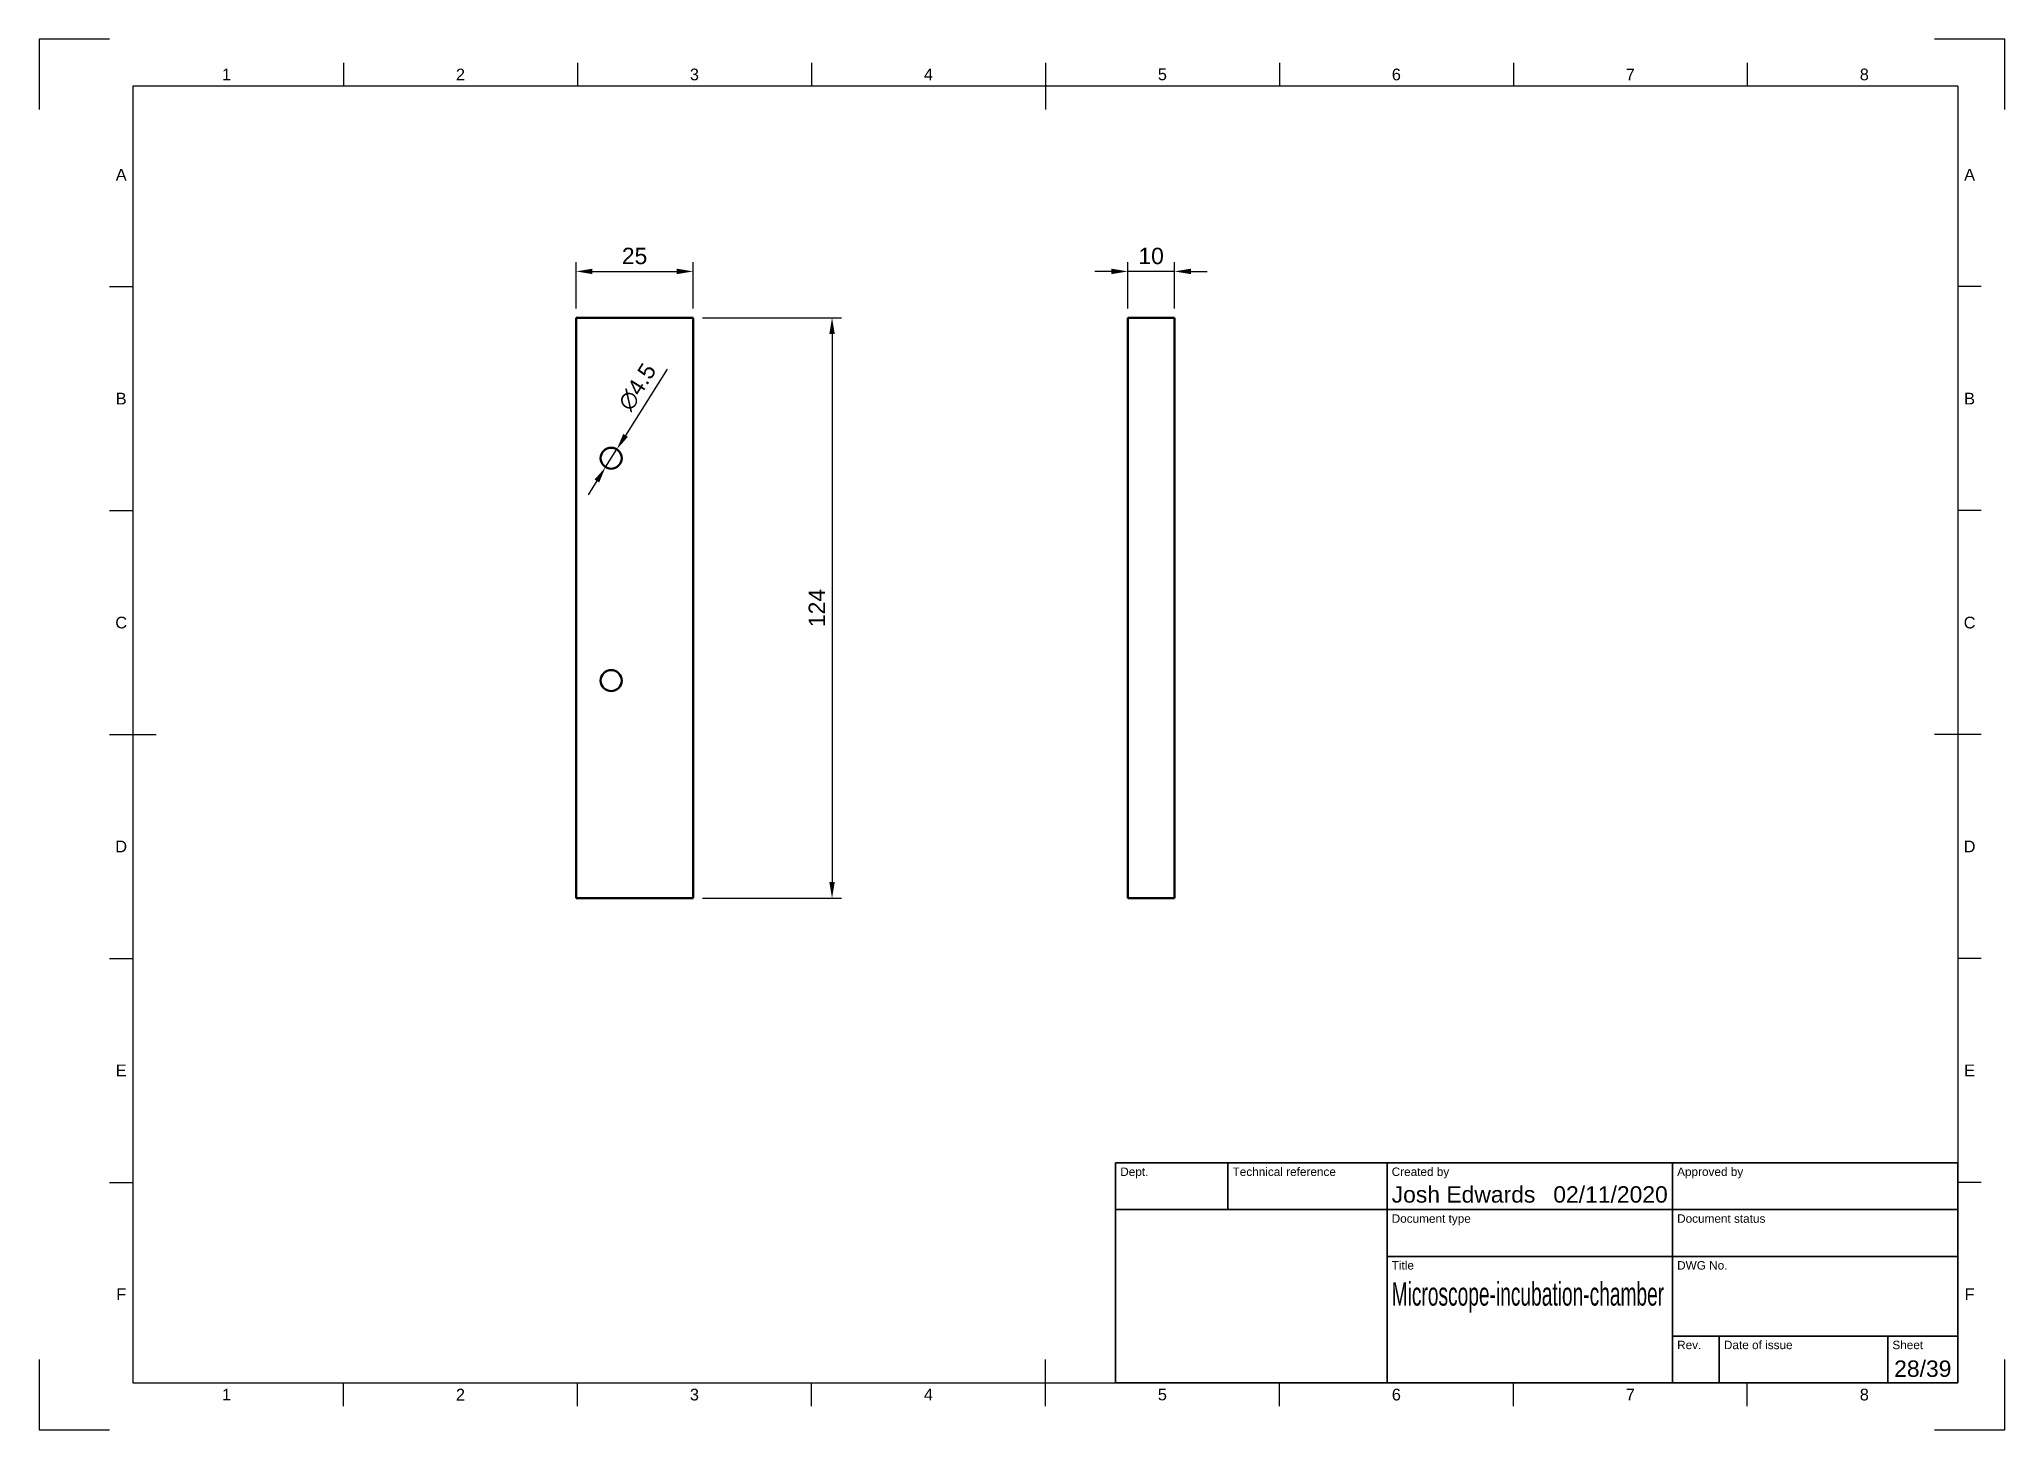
# Model space of a CAD drawing. Header units: millimetres. Extents: x 0 to 420, y 0 to 297.
import ezdxf
from ezdxf.enums import TextEntityAlignment as Align

# ---------------------------------------------------------------- set-up
doc = ezdxf.new("R2010")
doc.units = ezdxf.units.MM
doc.header["$LTSCALE"] = 0.75
for name, color, linetype, lineweight in [('Border', 7, 'Continuous', 25), ('Dimensions', 7, 'Continuous', 25), ('TitleBlock', 7, 'Continuous', 35), ('Visible', 7, 'Continuous', 50)]:
    doc.layers.add(name, color=color, linetype=linetype, lineweight=lineweight)
doc.styles.add('FusionTitle', font='')
doc.styles.get("Standard").update_dxf_attribs({"font": 'arial.ttf'})
doc.styles.get('FusionTitle').set_extended_font_data('Arial Unicode MS')
doc.dimstyles.new('ISO-25', dxfattribs={"dimtxt": 3.5, "dimasz": 3.5, "dimexe": 2, "dimexo": 2, "dimgap": 1.5, "dimtad": 1, "dimzin": 12, "dimdsep": 46, "dimtxsty": 'Standard', "dimcen": 0, "dimclrd": 256, "dimclre": 256, "dimclrt": 256, "dimazin": 3, "dimtp": 0.1, "dimtm": 0.1, "dimtfac": 0.714, "dimtmove": 0, "dimatfit": 3, "dimfxl": 1, "dimtzin": 12, "dimarcsym": 0})

# ---------------------------------------------------------------- blocks, each defined once
blk = doc.blocks.new('ISO_A3_SHEET')
at = {"layer": 'Border'}
for p, q in [((15, 297), (0, 297)), ((0, 297), (0, 282)), ((420, 297), (405, 297)), ((420, 282), (420, 297)), ((65, 292), (65, 287)), ((115, 292), (115, 287)), ((165, 292), (165, 287)), ((215, 292), (215, 282)), ((265, 292), (265, 287)), ((315, 292), (315, 287)), ((365, 292), (365, 287)), ((410, 287), (20, 287)), ((20, 287), (20, 10)), ((410, 287), (410, 10)), ((15, 244.16666), (20, 244.16666)), ((415, 244.16666), (410, 244.16666)), ((15, 196.33333), (20, 196.33333)), ((415, 196.33333), (410, 196.33333)), ((15, 148.5), (25, 148.5)), ((415, 148.5), (405, 148.5)), ((15, 100.66667), (20, 100.66667)), ((415, 100.66667), (410, 100.66667)), ((15, 52.83334), (20, 52.83334)), ((415, 52.83334), (410, 52.83334)), ((0, 15), (0, 0)), ((215, 5), (215, 15)), ((420, 0), (420, 15)), ((20, 10), (410, 10)), ((65, 5), (65, 10)), ((115, 5), (115, 10)), ((165, 5), (165, 10)), ((265, 5), (265, 10)), ((315, 5), (315, 10)), ((365, 5), (365, 10)), ((0, 0), (15, 0)), ((405, 0), (420, 0))]:
    blk.add_line(p, q, dxfattribs=at)
at = {"layer": 'Border', "style": 'FusionTitle'}
for s, p in [('1', (40, 289.5)), ('2', (90, 289.5)), ('3', (140, 289.5)), ('4', (190, 289.5)), ('5', (240, 289.5)), ('6', (290, 289.5)), ('7', (340, 289.5)), ('8', (390, 289.5)), ('A', (17.5, 268.08333)), ('A', (412.5, 268.08333)), ('B', (17.5, 220.25)), ('B', (412.5, 220.25)), ('C', (17.5, 172.41667)), ('C', (412.5, 172.41667)), ('D', (17.5, 124.58334)), ('D', (412.5, 124.58334)), ('E', (17.5, 76.75001)), ('E', (412.5, 76.75001)), ('F', (17.5, 28.91668)), ('F', (412.5, 28.91668)), ('1', (40, 7.5)), ('2', (90, 7.5)), ('3', (140, 7.5)), ('4', (190, 7.5)), ('5', (240, 7.5)), ('6', (290, 7.5)), ('7', (340, 7.5)), ('8', (390, 7.5))]:
    blk.add_text(s, height=2.5, dxfattribs=at).set_placement(p, align=Align.MIDDLE)
blk = doc.blocks.new('ISO_TITLEBLOCK')
at = {"layer": 'TitleBlock'}
for p, q in [((0, 47), (-180, 47)), ((-180, 47), (-180, 0)), ((-156, 37), (-156, 47)), ((-122, 0), (-122, 47)), ((-61, 0), (-61, 47)), ((0, 0), (0, 47)), ((-180, 37), (0, 37)), ((-122, 27), (0, 27)), ((-61, 10), (0, 10)), ((-51, 0), (-51, 10)), ((-15, 0), (-15, 10)), ((-180, 0), (0, 0))]:
    blk.add_line(p, q, dxfattribs=at)
at = {"layer": 'TitleBlock', "style": 'FusionTitle'}
for s, p in [('Dept.', (-179, 46)), ('Technical reference', (-155, 46)), ('Created by', (-121, 46)), ('Approved by', (-60, 46)), ('Document type', (-121, 36)), ('Document status', (-60, 36)), ('Title', (-121, 26)), ('DWG No.', (-60, 26)), ('Rev.', (-60, 9)), ('Date of issue', (-50, 9)), ('Sheet', (-14, 9))]:
    blk.add_text(s, height=1.8, dxfattribs=at).set_placement(p, align=Align.TOP_LEFT)
for tag, p, height in [('DEPT', (-179, 38.5), 3.5), ('TECHNICAL_REFERENCE', (-155, 38.5), 3.5), ('CREATED_BY', (-121, 38.5), 3.5), ('APPROVED_BY', (-60, 38.5), 3.5), ('DOCUMENT_TYPE', (-121, 28.5), 3.5), ('DOCUMENT_STATUS', (-60, 28.5), 3.5), ('TITLE_1', (-121, 16.5), 5), ('TITLE_2', (-121, 9), 5), ('TITLE_3', (-121, 1.5), 5), ('DATE_OF_ISSUE', (-50, 1.5), 3.5)]:
    blk.add_attdef(tag, p, '', height=height, dxfattribs=at)
for tag, p in [('CREATED_DATE', (-62, 38.5)), ('APPROVED_DATE', (-1, 38.5))]:
    blk.add_attdef(tag, text='', height=3.5, dxfattribs=at).set_placement(p, align=Align.RIGHT)
for tag, height, p in [('DRAWING_NUMBER', 5, (-30.5, 16.6)), ('REV', 3.5, (-56, 3.1)), ('SHEET', 3.5, (-7.5, 3.1))]:
    blk.add_attdef(tag, text='', height=height, dxfattribs=at).set_placement(p, align=Align.MIDDLE)
blk = doc.blocks.new('*D9')
at = {"layer": 'Defpoints', "color": 0, "transparency": 16777216}
for p in [(139.71072, 247.418836), (114.71072, 237.519341), (139.71072, 237.519341)]:
    blk.add_point(p, dxfattribs=at)
at = {"layer": 'Dimensions', "lineweight": -2, "transparency": 16777216}
for p, q in [((114.71072, 239.519341), (114.71072, 249.418836)), ((139.71072, 239.519341), (139.71072, 249.418836)), ((118.21072, 247.418836), (136.21072, 247.418836))]:
    blk.add_line(p, q, dxfattribs=at)
at = {"layer": 'Dimensions', "transparency": 16777216}
for points in [[(118.21072, 248.00217), (118.21072, 246.835503), (114.71072, 247.418836)], [(136.21072, 248.00217), (136.21072, 246.835503), (139.71072, 247.418836)]]:
    blk.add_solid(points, dxfattribs=at)
at = {"layer": 'Dimensions', "transparency": 16777216, "insert": (127.21072, 250.705842), "char_height": 3.5, "attachment_point": 5}
blk.add_mtext('25', dxfattribs=at)
blk = doc.blocks.new('*D10')
at = {"layer": 'Defpoints', "color": 0, "transparency": 16777216}
for p in [(139.71072, 237.519341), (139.71072, 113.519341), (169.409205, 113.519341)]:
    blk.add_point(p, dxfattribs=at)
at = {"layer": 'Dimensions', "lineweight": -2, "transparency": 16777216}
for p, q in [((141.71072, 237.519341), (171.409205, 237.519341)), ((169.409205, 234.019341), (169.409205, 117.019341)), ((141.71072, 113.519341), (171.409205, 113.519341))]:
    blk.add_line(p, q, dxfattribs=at)
at = {"layer": 'Dimensions', "transparency": 16777216}
for points in [[(168.825872, 234.019341), (169.992539, 234.019341), (169.409205, 237.519341)], [(168.825872, 117.019341), (169.992539, 117.019341), (169.409205, 113.519341)]]:
    blk.add_solid(points, dxfattribs=at)
at = {"layer": 'Dimensions', "transparency": 16777216, "insert": (166.152043, 175.519341), "char_height": 3.5, "attachment_point": 5, "rotation": 90}
blk.add_mtext('124', dxfattribs=at)
blk = doc.blocks.new('*D11')
at = {"layer": 'Defpoints', "color": 0, "transparency": 16777216}
for p in [(123.409901, 209.423145), (121.01154, 205.615538)]:
    blk.add_point(p, dxfattribs=at)
at = {"layer": 'Dimensions', "lineweight": -2, "transparency": 16777216}
for p, q in [((134.179255, 226.520435), (125.275292, 212.384616)), ((121.01154, 205.615538), (123.409901, 209.423145)), ((119.146149, 202.654066), (117.280758, 199.692594))]:
    blk.add_line(p, q, dxfattribs=at)
at = {"layer": 'Dimensions', "transparency": 16777216}
for points in [[(124.781713, 212.695515), (125.768871, 212.073718), (123.409901, 209.423145)], [(118.65257, 202.964965), (119.639728, 202.343168), (121.01154, 205.615538)]]:
    blk.add_solid(points, dxfattribs=at)
at = {"layer": 'Dimensions', "transparency": 16777216, "insert": (127.795895, 222.737303), "char_height": 3.5, "attachment_point": 5, "rotation": 57.79372854}
blk.add_mtext('∅4.5', dxfattribs=at)
blk = doc.blocks.new('*D12')
at = {"layer": 'Defpoints', "color": 0, "transparency": 16777216}
for p in [(232.596427, 247.418836), (232.596427, 237.519341), (242.596427, 237.519341)]:
    blk.add_point(p, dxfattribs=at)
at = {"layer": 'Dimensions', "lineweight": -2, "transparency": 16777216}
for p, q in [((232.596427, 239.519341), (232.596427, 249.418836)), ((242.596427, 239.519341), (242.596427, 249.418836)), ((229.096427, 247.418836), (225.596427, 247.418836)), ((242.596427, 247.418836), (232.596427, 247.418836)), ((246.096427, 247.418836), (249.596427, 247.418836))]:
    blk.add_line(p, q, dxfattribs=at)
at = {"layer": 'Dimensions', "transparency": 16777216}
for points in [[(229.096427, 248.002169), (229.096427, 246.835503), (232.596427, 247.418836)], [(246.096427, 248.002169), (246.096427, 246.835503), (242.596427, 247.418836)]]:
    blk.add_solid(points, dxfattribs=at)
at = {"layer": 'Dimensions', "transparency": 16777216, "insert": (237.596427, 250.705842), "char_height": 3.5, "attachment_point": 5}
blk.add_mtext('10', dxfattribs=at)

msp = doc.modelspace()

# ---------------------------------------------------------------- linework, layer by layer
at = {"layer": 'Visible', "extrusion": (0, 1, 0)}
for p, q in [((114.71072, 113.519341, 5), (114.71072, 237.519341, 5)), ((114.71072, 237.519341, 5), (139.71072, 237.519341, 5)), ((139.71072, 237.519341, 5), (139.71072, 113.519341, 5)), ((242.596427, 237.519341, 12.5), (232.596427, 237.519341, 12.5)), ((232.596427, 113.519341, 12.5), (232.596427, 237.519341, 12.5)), ((242.596427, 113.519341, 12.5), (242.596427, 237.519341, 12.5)), ((139.71072, 113.519341, 5), (114.71072, 113.519341, 5)), ((242.596427, 113.519341, 12.5), (232.596427, 113.519341, 12.5))]:
    msp.add_line(p, q, dxfattribs=at)
at = {"layer": 'Visible', "extrusion": (1e-16, 0, -1)}
for centre in [(-122.21072, 207.519341, -5), (-122.21072, 160.019341, -5)]:
    msp.add_circle(centre, 2.25, dxfattribs=at)

# ---------------------------------------------------------------- block references
at = {"layer": 'Border'}
msp.add_blockref('ISO_A3_SHEET', (0, 0), dxfattribs=at)
at = {"layer": 'TitleBlock'}
ref = msp.add_blockref('ISO_TITLEBLOCK', (410, 10), dxfattribs=at)
ref.add_attrib('CREATED_DATE', '02/11/2020', dxfattribs={"height": 3.5, "style": 'FusionTitle'}).set_placement((348, 48.5), align=Align.RIGHT)
ref.add_attrib('SHEET', '28/39', dxfattribs={"height": 3.5, "style": 'FusionTitle'}).set_placement((402.5, 13.1), align=Align.MIDDLE)
ref.add_attrib('TITLE_1', 'Microscope-incubation-chamber', (289, 26.5), dxfattribs={"height": 5, "style": 'FusionTitle', "width": 0.585891})
ref.add_attrib('CREATED_BY', 'Josh Edwards', (289, 48.5), dxfattribs={"height": 3.5, "style": 'FusionTitle'})

# ---------------------------------------------------------------- dimensions: what is measured, and where the dimension line sits
at = {"layer": 'Dimensions'}
for p1, p2, distance, picture, middle in [((114.71072, 237.519341), (139.71072, 237.519341), 9.899495, '*D9', (127.21072, 250.705842)), ((242.596427, 237.519341), (232.596427, 237.519341), -9.899495, '*D12', (237.596427, 250.705842)), ((139.71072, 237.519341), (139.71072, 113.519341), 29.698485, '*D10', (166.152043, 175.519341))]:
    dim = msp.add_aligned_dim(p1=p1, p2=p2, distance=distance, dimstyle='ISO-25', override={"dimlfac": 1, "dimclrd": 256, "dimclre": 256}, dxfattribs=at)
    dim.commit()
    dim.dimension.update_dxf_attribs({"geometry": picture, "text_midpoint": middle})
dim = msp.add_diameter_dim_2p(p1=(121.01154, 205.615538), p2=(123.409901, 209.423145), dimstyle='ISO-25', override={"dimlfac": 1, "dimclrd": 256, "dimclre": 256}, dxfattribs=at)
dim.commit()
dim.dimension.update_dxf_attribs({"geometry": '*D11', "text_midpoint": (127.795895, 222.737303)})

doc.saveas('drawing.dxf')
